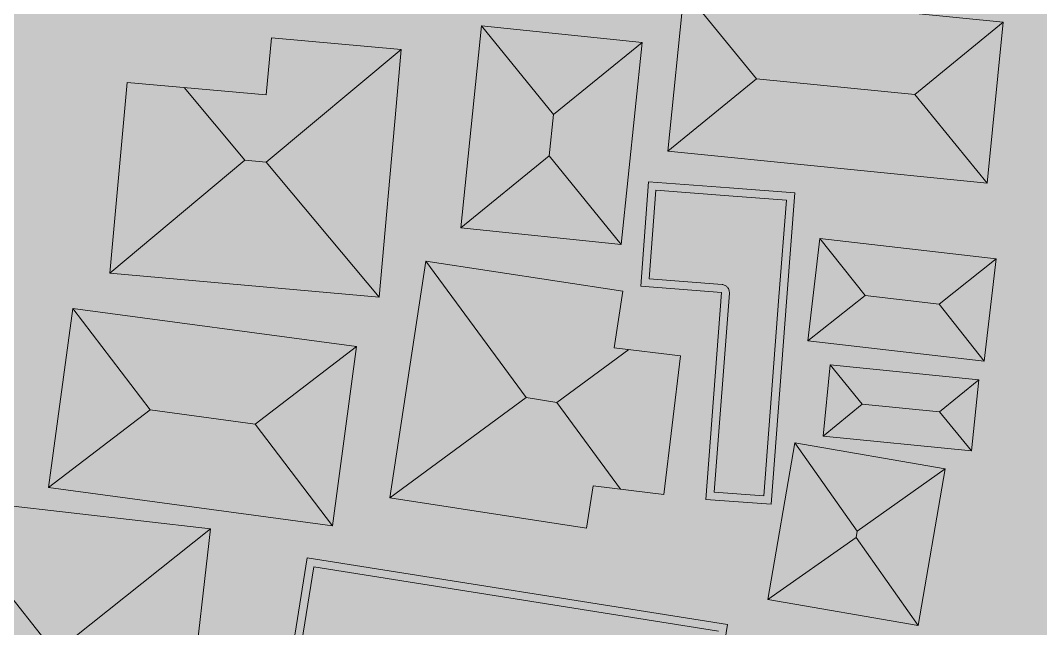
# Model space of a CAD drawing. Header units: metres. Extents: x 305909 to 307171, y 9156037 to 9156671.
# Drawn here: x 306687.4 to 306745.6, y 9156402 to 9156436.7 of the extents above; entities that cross this region are included whole.
import ezdxf

# ---------------------------------------------------------------- set-up
doc = ezdxf.new("R2010")
doc.units = ezdxf.units.M
doc.layers.add('B-BANGUNAN_PERMUKIMAN', color=7, linetype='Continuous', lineweight=13, true_color=0xf0cd8c)
doc.layers.add('B-BAYANGAN', color=7, linetype='Continuous', lineweight=0, true_color=0x76786c)
doc.layers.add('G-PERKERASAN', color=7, linetype='Continuous')

msp = doc.modelspace()

# ---------------------------------------------------------------- hatches: boundary and pattern name
at = {"layer": 'B-BANGUNAN_PERMUKIMAN', "true_color": 0xee9467}
h = msp.add_hatch(color=21, dxfattribs=at)
h.dxf.hatch_style = 1
h.paths.add_polyline_path([(306729.375, 9156433.36), (306724.331, 9156429.237), (306725.251, 9156438.404), (306729.375, 9156433.36)])
at = {"layer": 'B-BANGUNAN_PERMUKIMAN', "true_color": 0xe99165}
h = msp.add_hatch(color=33, dxfattribs=at)
h.dxf.hatch_style = 1
h.paths.add_polyline_path([(306743.447, 9156436.578), (306738.403, 9156432.454), (306729.375, 9156433.36), (306725.251, 9156438.404), (306743.447, 9156436.578)])
at = {"layer": 'B-BANGUNAN_PERMUKIMAN', "true_color": 0xee9467}
h = msp.add_hatch(color=21, dxfattribs=at)
h.dxf.hatch_style = 1
h.paths.add_polyline_path([(306717.811, 9156431.329), (306717.567, 9156428.974), (306712.518, 9156424.871), (306713.708, 9156436.38), (306717.811, 9156431.329)])
at = {"layer": 'B-BANGUNAN_PERMUKIMAN', "true_color": 0xe99165}
h = msp.add_hatch(color=33, dxfattribs=at)
h.dxf.hatch_style = 1
h.paths.add_polyline_path([(306717.811, 9156431.329), (306713.708, 9156436.38), (306722.861, 9156435.433), (306717.811, 9156431.329)])
at = {"layer": 'B-BANGUNAN_PERMUKIMAN', "true_color": 0xb97350}
h = msp.add_hatch(color=23, dxfattribs=at)
h.dxf.hatch_style = 1
h.paths.add_polyline_path([(306738.403, 9156432.454), (306743.447, 9156436.578), (306742.528, 9156427.41), (306738.403, 9156432.454)])
at = {"layer": 'B-BANGUNAN_PERMUKIMAN', "true_color": 0xec9366}
h = msp.add_hatch(color=33, dxfattribs=at)
h.dxf.hatch_style = 1
h.paths.add_polyline_path([(306701.433, 9156428.604), (306700.212, 9156428.714), (306696.745, 9156432.863), (306701.431, 9156432.443), (306701.723, 9156435.697), (306709.128, 9156435.034), (306701.433, 9156428.604)])
at = {"layer": 'B-BANGUNAN_PERMUKIMAN', "true_color": 0xb97350}
h = msp.add_hatch(color=23, dxfattribs=at)
h.dxf.hatch_style = 1
h.paths.add_polyline_path([(306721.671, 9156423.923), (306717.567, 9156428.974), (306717.811, 9156431.329), (306722.861, 9156435.433), (306722.861, 9156435.433), (306721.671, 9156423.923)])
at = {"layer": 'B-BANGUNAN_PERMUKIMAN', "true_color": 0xbd7652}
h = msp.add_hatch(color=23, dxfattribs=at)
h.dxf.hatch_style = 1
h.paths.add_polyline_path([(306708.854, 9156431.978), (306708.837, 9156431.779), (306707.862, 9156420.908), (306701.433, 9156428.604), (306709.128, 9156435.034), (306709.128, 9156435.034), (306708.854, 9156431.978)])
at = {"layer": 'B-BANGUNAN_PERMUKIMAN', "true_color": 0xbe7652}
h = msp.add_hatch(color=23, dxfattribs=at)
h.dxf.hatch_style = 1
h.paths.add_polyline_path([(306729.375, 9156433.36), (306738.403, 9156432.454), (306742.528, 9156427.41), (306724.331, 9156429.236), (306724.331, 9156429.237), (306729.375, 9156433.36)])
at = {"layer": 'B-BANGUNAN_PERMUKIMAN', "true_color": 0xf09568}
h = msp.add_hatch(color=21, dxfattribs=at)
h.dxf.hatch_style = 1
h.paths.add_polyline_path([(306700.212, 9156428.714), (306692.516, 9156422.285), (306693.491, 9156433.155), (306696.745, 9156432.863), (306700.212, 9156428.714)])
at = {"layer": 'B-BANGUNAN_PERMUKIMAN', "true_color": 0xc17854}
h = msp.add_hatch(color=23, dxfattribs=at)
h.dxf.hatch_style = 1
h.paths.add_polyline_path([(306692.516, 9156422.284), (306692.516, 9156422.285), (306700.212, 9156428.714), (306701.433, 9156428.604), (306707.862, 9156420.908), (306692.516, 9156422.284)])
at = {"layer": 'B-BANGUNAN_PERMUKIMAN', "true_color": 0xbe7652}
h = msp.add_hatch(color=23, dxfattribs=at)
h.dxf.hatch_style = 1
h.paths.add_polyline_path([(306717.567, 9156428.974), (306721.671, 9156423.923), (306712.518, 9156424.87), (306712.518, 9156424.871), (306717.567, 9156428.974)])
at = {"layer": 'B-BANGUNAN_PERMUKIMAN', "true_color": 0xd4845c}
h = msp.add_hatch(color=23, dxfattribs=at)
h.dxf.hatch_style = 1
h.paths.add_polyline_path([(306731.114, 9156420.9), (306730.216, 9156409.108), (306726.488, 9156409.392), (306727.386, 9156421.184), (306722.78, 9156421.535), (306723.233, 9156427.49), (306727.84, 9156427.139), (306731.568, 9156426.855), (306731.114, 9156420.9)])
at = {"layer": 'B-BANGUNAN_PERMUKIMAN', "true_color": 0xee9467}
h = msp.add_hatch(color=21, dxfattribs=at)
h.dxf.hatch_style = 1
h.paths.add_polyline_path([(306735.575, 9156421.009), (306732.319, 9156418.429), (306732.994, 9156424.265), (306732.995, 9156424.265), (306735.575, 9156421.009)])
at = {"layer": 'B-BANGUNAN_PERMUKIMAN', "true_color": 0xe99165}
h = msp.add_hatch(color=33, dxfattribs=at)
h.dxf.hatch_style = 1
h.paths.add_polyline_path([(306739.793, 9156420.521), (306735.575, 9156421.009), (306732.995, 9156424.265), (306743.049, 9156423.101), (306739.793, 9156420.521)])
at = {"layer": 'B-BANGUNAN_PERMUKIMAN', "true_color": 0xef9567}
h = msp.add_hatch(color=21, dxfattribs=at)
h.dxf.hatch_style = 1
h.paths.add_polyline_path([(306716.248, 9156415.187), (306708.47, 9156409.472), (306710.533, 9156422.965), (306716.248, 9156415.187)])
at = {"layer": 'B-BANGUNAN_PERMUKIMAN', "true_color": 0xe38d62}
h = msp.add_hatch(color=33, dxfattribs=at)
h.dxf.hatch_style = 1
h.paths.add_polyline_path([(306718.001, 9156414.919), (306716.248, 9156415.187), (306710.533, 9156422.965), (306721.76, 9156421.248), (306721.268, 9156418.026), (306722.095, 9156417.926), (306718.001, 9156414.919)])
at = {"layer": 'B-BANGUNAN_PERMUKIMAN', "true_color": 0xb97350}
h = msp.add_hatch(color=23, dxfattribs=at)
h.dxf.hatch_style = 1
h.paths.add_polyline_path([(306739.793, 9156420.521), (306743.049, 9156423.101), (306742.373, 9156417.265), (306739.793, 9156420.521)])
at = {"layer": 'B-BANGUNAN_PERMUKIMAN', "true_color": 0xbe7652}
h = msp.add_hatch(color=23, dxfattribs=at)
h.dxf.hatch_style = 1
h.paths.add_polyline_path([(306732.319, 9156418.429), (306735.575, 9156421.009), (306739.793, 9156420.521), (306742.373, 9156417.265), (306742.373, 9156417.265), (306732.319, 9156418.429)])
at = {"layer": 'B-BANGUNAN_PERMUKIMAN', "true_color": 0xee9467}
h = msp.add_hatch(color=21, dxfattribs=at)
h.dxf.hatch_style = 1
h.paths.add_polyline_path([(306690.392, 9156420.275), (306690.393, 9156420.275), (306694.805, 9156414.487), (306689.017, 9156410.074), (306690.392, 9156420.275)])
at = {"layer": 'B-BANGUNAN_PERMUKIMAN', "true_color": 0xe89064}
h = msp.add_hatch(color=33, dxfattribs=at)
h.dxf.hatch_style = 1
h.paths.add_polyline_path([(306700.796, 9156413.68), (306694.805, 9156414.487), (306690.393, 9156420.275), (306706.583, 9156418.093), (306706.583, 9156418.093), (306700.796, 9156413.68)])
at = {"layer": 'B-BANGUNAN_PERMUKIMAN', "true_color": 0xb97350}
h = msp.add_hatch(color=23, dxfattribs=at)
h.dxf.hatch_style = 1
h.paths.add_polyline_path([(306700.796, 9156413.68), (306706.583, 9156418.093), (306705.208, 9156407.892), (306700.796, 9156413.68)])
at = {"layer": 'B-BANGUNAN_PERMUKIMAN', "true_color": 0xb87350}
h = msp.add_hatch(color=35, dxfattribs=at)
h.dxf.hatch_style = 1
h.paths.add_polyline_path([(306724.104, 9156409.672), (306721.637, 9156409.97), (306718.001, 9156414.919), (306722.095, 9156417.926), (306725.059, 9156417.568), (306724.108, 9156409.7), (306724.104, 9156409.672)])
at = {"layer": 'B-BANGUNAN_PERMUKIMAN', "true_color": 0xee9467}
h = msp.add_hatch(color=21, dxfattribs=at)
h.dxf.hatch_style = 1
h.paths.add_polyline_path([(306735.414, 9156414.822), (306733.183, 9156412.998), (306733.589, 9156417.053), (306735.414, 9156414.822)])
at = {"layer": 'B-BANGUNAN_PERMUKIMAN', "true_color": 0xe99165}
h = msp.add_hatch(color=33, dxfattribs=at)
h.dxf.hatch_style = 1
h.paths.add_polyline_path([(306742.055, 9156416.206), (306739.825, 9156414.381), (306735.414, 9156414.822), (306733.589, 9156417.053), (306742.055, 9156416.206)])
at = {"layer": 'B-BANGUNAN_PERMUKIMAN', "true_color": 0xb97350}
h = msp.add_hatch(color=23, dxfattribs=at)
h.dxf.hatch_style = 1
h.paths.add_polyline_path([(306741.65, 9156412.151), (306741.65, 9156412.151), (306739.825, 9156414.381), (306742.055, 9156416.206), (306741.65, 9156412.151)])
at = {"layer": 'B-BANGUNAN_PERMUKIMAN', "true_color": 0xbb7451}
h = msp.add_hatch(color=23, dxfattribs=at)
h.dxf.hatch_style = 1
h.paths.add_polyline_path([(306716.248, 9156415.187), (306718.001, 9156414.919), (306721.637, 9156409.97), (306720.065, 9156410.16), (306719.697, 9156407.755), (306708.47, 9156409.472), (306716.248, 9156415.187)])
at = {"layer": 'B-BANGUNAN_PERMUKIMAN', "true_color": 0xbe7652}
h = msp.add_hatch(color=23, dxfattribs=at)
h.dxf.hatch_style = 1
h.paths.add_polyline_path([(306735.414, 9156414.822), (306739.825, 9156414.381), (306741.65, 9156412.151), (306733.183, 9156412.998), (306735.414, 9156414.822)])
at = {"layer": 'B-BANGUNAN_PERMUKIMAN', "true_color": 0xbf7753}
h = msp.add_hatch(color=23, dxfattribs=at)
h.dxf.hatch_style = 1
h.paths.add_polyline_path([(306689.017, 9156410.074), (306694.805, 9156414.487), (306700.796, 9156413.68), (306705.208, 9156407.892), (306689.017, 9156410.074)])
at = {"layer": 'B-BANGUNAN_PERMUKIMAN', "true_color": 0xef9568}
h = msp.add_hatch(color=21, dxfattribs=at)
h.dxf.hatch_style = 1
h.paths.add_polyline_path([(306735.123, 9156407.581), (306735.061, 9156407.223), (306730.034, 9156403.678), (306730.034, 9156403.678), (306731.578, 9156412.608), (306735.123, 9156407.581)])
at = {"layer": 'B-BANGUNAN_PERMUKIMAN', "true_color": 0xe79064}
h = msp.add_hatch(color=33, dxfattribs=at)
h.dxf.hatch_style = 1
h.paths.add_polyline_path([(306735.123, 9156407.581), (306731.578, 9156412.608), (306731.578, 9156412.608), (306740.15, 9156411.126), (306735.123, 9156407.581)])
at = {"layer": 'B-BANGUNAN_PERMUKIMAN', "true_color": 0xb8724f}
h = msp.add_hatch(color=35, dxfattribs=at)
h.dxf.hatch_style = 1
h.paths.add_polyline_path([(306738.607, 9156402.196), (306735.061, 9156407.223), (306735.123, 9156407.581), (306740.15, 9156411.126), (306738.607, 9156402.196)])
at = {"layer": 'B-BANGUNAN_PERMUKIMAN', "true_color": 0xec9366}
h = msp.add_hatch(color=33, dxfattribs=at)
h.dxf.hatch_style = 1
h.paths.add_polyline_path([(306682.349, 9156409.533), (306689.391, 9156400.67), (306689.323, 9156400.081), (306685.183, 9156396.791), (306685.498, 9156399.544), (306681.261, 9156400.029), (306682.349, 9156409.533)])
h = msp.add_hatch(color=33, dxfattribs=at)
h.dxf.hatch_style = 1
h.paths.add_polyline_path([(306698.253, 9156407.713), (306689.391, 9156400.67), (306682.349, 9156409.533), (306698.253, 9156407.713)])
at = {"layer": 'B-BANGUNAN_PERMUKIMAN', "true_color": 0xb6714f}
h = msp.add_hatch(color=35, dxfattribs=at)
h.dxf.hatch_style = 1
h.paths.add_polyline_path([(306689.323, 9156400.081), (306689.391, 9156400.67), (306698.253, 9156407.713), (306697.165, 9156398.209), (306696.365, 9156391.218), (306689.323, 9156400.081)])
at = {"layer": 'B-BANGUNAN_PERMUKIMAN', "true_color": 0xc07753}
h = msp.add_hatch(color=23, dxfattribs=at)
h.dxf.hatch_style = 1
h.paths.add_polyline_path([(306735.061, 9156407.223), (306738.607, 9156402.196), (306730.034, 9156403.678), (306735.061, 9156407.223)])
at = {"layer": 'B-BANGUNAN_PERMUKIMAN', "true_color": 0xd4845c}
h = msp.add_hatch(color=23, dxfattribs=at)
h.dxf.hatch_style = 1
h.paths.add_polyline_path([(306734.659, 9156392.724), (306734.007, 9156388.621), (306710.031, 9156392.431), (306710.741, 9156396.897), (306702.512, 9156398.205), (306703.761, 9156406.064), (306727.733, 9156402.254), (306726.426, 9156394.033), (306734.659, 9156392.724)])
at = {"layer": 'B-BAYANGAN', "true_color": 0x76786c}
h = msp.add_hatch(color=8, dxfattribs=at)
h.dxf.hatch_style = 1
h.paths.add_polyline_path([(306744.197, 9156435.828), (306743.278, 9156426.66), (306725.081, 9156428.486), (306726.001, 9156437.654), (306744.197, 9156435.828)])
h = msp.add_hatch(color=8, dxfattribs=at)
h.dxf.hatch_style = 1
h.paths.add_polyline_path([(306723.612, 9156434.683), (306722.421, 9156423.173), (306713.268, 9156424.12), (306714.458, 9156435.63), (306723.612, 9156434.683)])
h = msp.add_hatch(color=8, dxfattribs=at)
h.dxf.hatch_style = 1
h.paths.add_polyline_path([(306709.878, 9156434.284), (306709.587, 9156431.029), (306708.612, 9156420.158), (306693.266, 9156421.534), (306694.241, 9156432.405), (306702.181, 9156431.693), (306702.473, 9156434.947), (306709.878, 9156434.284)])
h = msp.add_hatch(color=8, dxfattribs=at)
h.dxf.hatch_style = 1
h.paths.add_polyline_path([(306731.864, 9156420.15), (306730.966, 9156408.358), (306727.238, 9156408.642), (306728.136, 9156420.434), (306723.53, 9156420.785), (306723.983, 9156426.74), (306728.59, 9156426.389), (306732.318, 9156426.105), (306731.864, 9156420.15)])
h = msp.add_hatch(color=8, dxfattribs=at)
h.dxf.hatch_style = 1
h.paths.add_polyline_path([(306743.799, 9156422.351), (306743.123, 9156416.514), (306733.069, 9156417.679), (306733.744, 9156423.515), (306743.799, 9156422.351)])
h = msp.add_hatch(color=8, dxfattribs=at)
h.dxf.hatch_style = 1
h.paths.add_polyline_path([(306725.809, 9156416.818), (306724.855, 9156408.922), (306720.815, 9156409.41), (306720.447, 9156407.005), (306709.22, 9156408.722), (306711.283, 9156422.215), (306722.51, 9156420.498), (306722.018, 9156417.276), (306725.809, 9156416.818)])
h = msp.add_hatch(color=8, dxfattribs=at)
h.dxf.hatch_style = 1
h.paths.add_polyline_path([(306707.333, 9156417.343), (306705.958, 9156407.142), (306689.767, 9156409.324), (306691.142, 9156419.525), (306707.333, 9156417.343)])
h = msp.add_hatch(color=8, dxfattribs=at)
h.dxf.hatch_style = 1
h.paths.add_polyline_path([(306742.805, 9156415.456), (306742.4, 9156411.401), (306733.933, 9156412.248), (306734.339, 9156416.303), (306742.805, 9156415.456)])
h = msp.add_hatch(color=8, dxfattribs=at)
h.dxf.hatch_style = 1
h.paths.add_polyline_path([(306740.9, 9156410.376), (306739.357, 9156401.446), (306730.784, 9156402.928), (306732.328, 9156411.858), (306740.9, 9156410.376)])
h = msp.add_hatch(color=8, dxfattribs=at)
h.dxf.hatch_style = 1
h.paths.add_polyline_path([(306697.915, 9156397.459), (306697.115, 9156390.468), (306685.448, 9156391.804), (306686.248, 9156398.794), (306682.011, 9156399.279), (306683.099, 9156408.783), (306699.003, 9156406.963), (306697.915, 9156397.459)])
h = msp.add_hatch(color=8, dxfattribs=at)
h.dxf.hatch_style = 1
h.paths.add_polyline_path([(306735.409, 9156391.974), (306734.757, 9156387.871), (306710.781, 9156391.681), (306711.491, 9156396.147), (306703.262, 9156397.455), (306704.511, 9156405.314), (306728.483, 9156401.504), (306727.176, 9156393.283), (306735.409, 9156391.974)])
at = {"layer": 'G-PERKERASAN', "true_color": 0xe0ded9}
h = msp.add_hatch(color=254, dxfattribs=at)
h.dxf.hatch_style = 1
h.paths.add_polyline_path([(306927.367, 9156200.899), (306914.425, 9156199.401), (306871.946, 9156198.019), (306868.838, 9156144.144), (306843.973, 9156139.654), (306613.966, 9156113.407), (306520.721, 9156109.954), (306490.891, 9156113.339), (306490.891, 9156130.788), (306527.331, 9156127.935), (306527.76, 9156145.94), (306529.801, 9156231.677), (306512.264, 9156228.096), (306490.891, 9156230.233), (306490.891, 9156525.396), (306504.834, 9156523.084), (306572.178, 9156510.306), (306677.166, 9156490.276), (306781.809, 9156471.972), (306833.432, 9156467.309), (306884.355, 9156462.71), (306888.869, 9156462.302), (306927.367, 9156458.335), (306927.367, 9156401.733), (306880.738, 9156410.367), (306872.191, 9156289.958), (306880.063, 9156289.504), (306887.261, 9156399.075), (306927.367, 9156393.311), (306927.367, 9156281.994), (306926.264, 9156282.067), (306926.137, 9156271.641), (306927.367, 9156271.571), (306927.367, 9156261.486), (306927.056, 9156261.509), (306925.118, 9156229.109), (306925.062, 9156229.112), (306925.027, 9156228.301), (306925.75, 9156228.324), (306927.367, 9156240.415), (306927.367, 9156209.547), (306891.749, 9156208.374), (306886.184, 9156208.191), (306882.096, 9156208.056), (306881.637, 9156222), (306879.908, 9156222), (306879.787, 9156200), (306885.632, 9156200.303), (306885.601, 9156199.857), (306906.625, 9156201.392), (306908.7, 9156201.5), (306927.367, 9156203.76), (306927.367, 9156200.899)])

# ---------------------------------------------------------------- linework, layer by layer
at = {"layer": 'B-BANGUNAN_PERMUKIMAN', "color": 27, "lineweight": 9, "true_color": 0x744832}
for p, q in [((306725.251, 9156438.404), (306729.375, 9156433.36)), ((306713.708, 9156436.38), (306717.811, 9156431.329)), ((306743.447, 9156436.578), (306738.403, 9156432.454)), ((306722.861, 9156435.433), (306717.811, 9156431.329)), ((306709.128, 9156435.034), (306701.433, 9156428.604)), ((306724.331, 9156429.237), (306729.375, 9156433.36)), ((306738.403, 9156432.454), (306729.375, 9156433.36)), ((306696.745, 9156432.863), (306700.212, 9156428.714)), ((306742.528, 9156427.41), (306738.403, 9156432.454)), ((306717.811, 9156431.329), (306717.567, 9156428.974)), ((306692.516, 9156422.285), (306700.212, 9156428.714)), ((306700.212, 9156428.714), (306701.433, 9156428.604)), ((306712.518, 9156424.871), (306717.567, 9156428.974)), ((306721.671, 9156423.923), (306717.567, 9156428.974)), ((306707.862, 9156420.908), (306701.433, 9156428.604)), ((306732.995, 9156424.265), (306735.575, 9156421.009)), ((306710.533, 9156422.965), (306716.248, 9156415.187)), ((306743.049, 9156423.101), (306739.793, 9156420.521)), ((306732.319, 9156418.429), (306735.575, 9156421.009)), ((306739.793, 9156420.521), (306735.575, 9156421.009)), ((306690.393, 9156420.275), (306694.805, 9156414.487)), ((306742.373, 9156417.265), (306739.793, 9156420.521)), ((306706.583, 9156418.093), (306700.796, 9156413.68)), ((306722.095, 9156417.926), (306718.001, 9156414.919)), ((306733.589, 9156417.053), (306735.414, 9156414.822)), ((306742.055, 9156416.206), (306739.825, 9156414.381)), ((306708.47, 9156409.472), (306716.248, 9156415.187)), ((306716.248, 9156415.187), (306718.001, 9156414.919)), ((306721.637, 9156409.97), (306718.001, 9156414.919)), ((306733.183, 9156412.998), (306735.414, 9156414.822)), ((306735.414, 9156414.822), (306739.825, 9156414.381)), ((306689.017, 9156410.074), (306694.805, 9156414.487)), ((306700.796, 9156413.68), (306694.805, 9156414.487)), ((306741.65, 9156412.151), (306739.825, 9156414.381)), ((306705.208, 9156407.892), (306700.796, 9156413.68)), ((306731.578, 9156412.608), (306735.123, 9156407.581)), ((306740.15, 9156411.126), (306735.123, 9156407.581)), ((306682.349, 9156409.533), (306689.391, 9156400.67)), ((306698.253, 9156407.713), (306689.391, 9156400.67)), ((306730.034, 9156403.678), (306735.061, 9156407.223)), ((306735.123, 9156407.581), (306735.061, 9156407.223)), ((306738.607, 9156402.196), (306735.061, 9156407.223))]:
    msp.add_line(p, q, dxfattribs=at)
at = {"layer": 'B-BANGUNAN_PERMUKIMAN', "color": 27, "lineweight": 13, "true_color": 0x744832}
for points in [[(306743.447, 9156436.578), (306742.528, 9156427.41), (306724.331, 9156429.236), (306725.251, 9156438.404), (306743.447, 9156436.578)], [(306722.862, 9156435.433), (306721.671, 9156423.923), (306712.518, 9156424.87), (306713.708, 9156436.38), (306722.862, 9156435.433)], [(306709.128, 9156435.034), (306708.837, 9156431.779), (306707.862, 9156420.908), (306692.516, 9156422.284), (306693.491, 9156433.155), (306701.431, 9156432.443), (306701.723, 9156435.697), (306709.128, 9156435.034)], [(306731.114, 9156420.9), (306730.216, 9156409.108), (306726.488, 9156409.392), (306727.386, 9156421.184), (306722.78, 9156421.535), (306723.233, 9156427.49), (306727.84, 9156427.139), (306731.568, 9156426.855), (306731.114, 9156420.9)], [(306743.049, 9156423.101), (306742.373, 9156417.264), (306732.319, 9156418.429), (306732.994, 9156424.265), (306743.049, 9156423.101)], [(306725.059, 9156417.568), (306724.105, 9156409.672), (306720.065, 9156410.16), (306719.697, 9156407.755), (306708.47, 9156409.472), (306710.533, 9156422.965), (306721.76, 9156421.248), (306721.268, 9156418.026), (306725.059, 9156417.568)], [(306706.583, 9156418.093), (306705.208, 9156407.892), (306689.017, 9156410.074), (306690.392, 9156420.275), (306706.583, 9156418.093)], [(306742.055, 9156416.206), (306741.65, 9156412.151), (306733.183, 9156412.998), (306733.589, 9156417.053), (306742.055, 9156416.206)], [(306740.15, 9156411.126), (306738.607, 9156402.196), (306730.034, 9156403.678), (306731.578, 9156412.608), (306740.15, 9156411.126)], [(306697.165, 9156398.209), (306696.365, 9156391.218), (306684.698, 9156392.554), (306685.498, 9156399.544), (306681.261, 9156400.029), (306682.349, 9156409.533), (306698.253, 9156407.713), (306697.165, 9156398.209)], [(306734.659, 9156392.724), (306734.007, 9156388.621), (306710.031, 9156392.431), (306710.741, 9156396.897), (306702.512, 9156398.205), (306703.761, 9156406.064), (306727.733, 9156402.254), (306726.426, 9156394.033), (306734.659, 9156392.724)]]:
    msp.add_lwpolyline(points, close=True, dxfattribs=at)
at = {"layer": 'B-BANGUNAN_PERMUKIMAN', "color": 21, "lineweight": 9, "true_color": 0xfa9b6c}
msp.add_lwpolyline([(306730.665, 9156420.934), (306729.801, 9156409.591), (306726.971, 9156409.807), (306727.835, 9156421.15), (306727.836, 9156421.194), (306727.833, 9156421.238), (306727.825, 9156421.282), (306727.814, 9156421.324), (306727.798, 9156421.365), (306727.778, 9156421.405), (306727.755, 9156421.442), (306727.728, 9156421.477), (306727.697, 9156421.509), (306727.664, 9156421.538), (306727.628, 9156421.564), (306727.589, 9156421.585), (306727.549, 9156421.603), (306727.507, 9156421.617), (306727.464, 9156421.627), (306727.42, 9156421.633), (306723.262, 9156421.95), (306723.648, 9156427.007), (306727.806, 9156426.69), (306731.085, 9156426.44), (306730.665, 9156420.934)], close=True, dxfattribs=at)
msp.add_lwpolyline([(306703.027, 9156398.579), (306704.135, 9156405.549), (306727.218, 9156401.88)], dxfattribs=at)

doc.saveas('drawing.dxf')
